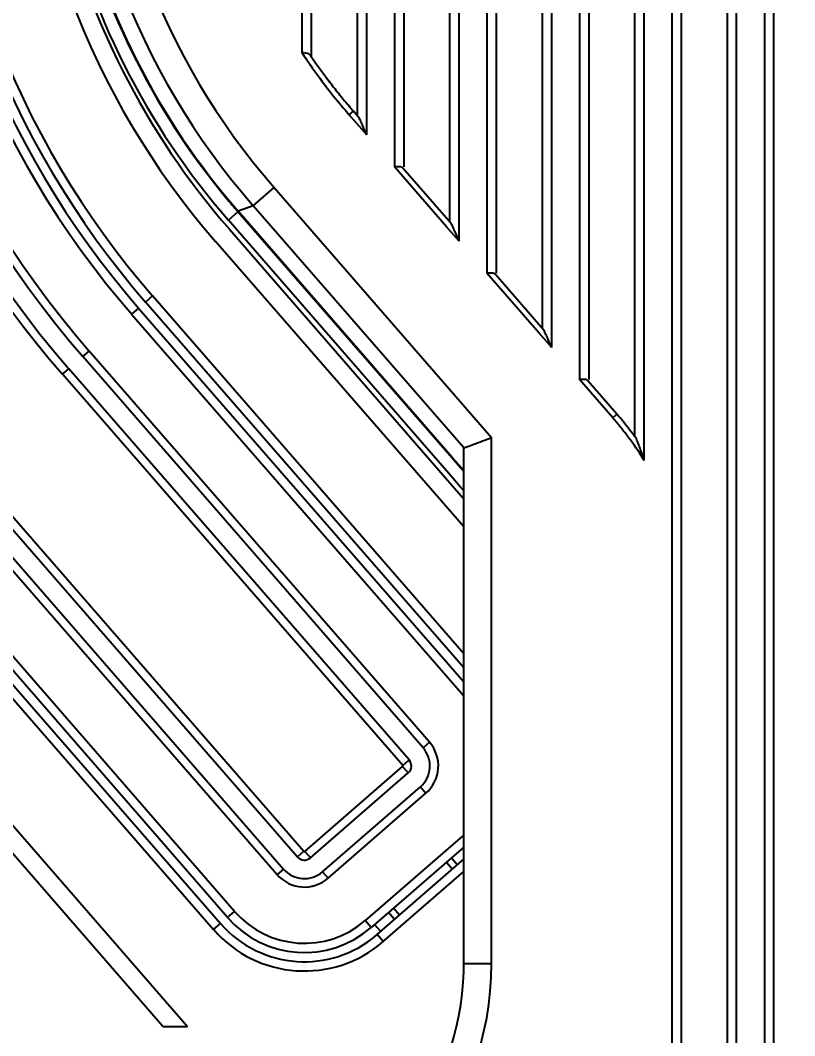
# Model space of a CAD drawing. Header units: millimetres. Extents: x -1070 to 42146, y 1440 to 12921.
# Drawn here: x 2245.6 to 2287.5, y 3041 to 3096 of the extents above; entities that cross this region are included whole.
import ezdxf

# ---------------------------------------------------------------- set-up
doc = ezdxf.new("R2010")
doc.units = ezdxf.units.MM
doc.layers.add('DIM', color=4, linetype='Continuous')
doc.layers.add('n', color=7, linetype='Continuous')
doc.styles.get("Standard").update_dxf_attribs({"font": 'arial.ttf'})
doc.dimstyles.new('ISO-200', dxfattribs={"dimtxt": 30, "dimasz": 25, "dimexe": 1.25, "dimexo": 5, "dimgap": 5, "dimtad": 1, "dimtoh": 1, "dimdec": 1, "dimdsep": 46, "dimtxsty": 'Standard', "dimcen": 2.5, "dimadec": 0, "dimazin": 0, "dimtfac": 1, "dimtdec": 1, "dimtmove": 0, "dimatfit": 3, "dimfxl": 1, "dimarcsym": 0})

# ---------------------------------------------------------------- blocks, each defined once
blk = doc.blocks.new('*D68')
at = {"layer": 'Defpoints', "color": 0, "transparency": 16777216}
for p in [(2305.583, 3339.041), (1878.409, 2805.541), (2305.583, 2805.541)]:
    blk.add_point(p, dxfattribs=at)
at = {"layer": 'DIM', "color": 0, "lineweight": -2, "transparency": 16777216}
for p, q in [((2300.583, 3339.041), (1877.159, 3339.041)), ((1878.409, 3314.041), (1878.409, 2830.541)), ((2300.583, 2805.541), (1877.159, 2805.541))]:
    blk.add_line(p, q, dxfattribs=at)
at = {"layer": 'DIM', "color": 0, "transparency": 16777216}
for points in [[(1874.242, 3314.041), (1882.575, 3314.041), (1878.409, 3339.041)], [(1874.242, 2830.541), (1882.575, 2830.541), (1878.409, 2805.541)]]:
    blk.add_solid(points, dxfattribs=at)
at = {"layer": 'DIM', "color": 0, "lineweight": -3, "transparency": 16777216, "insert": (1834.957, 3050.091), "char_height": 30, "attachment_point": 2, "rotation": 90}
blk.add_mtext('533.5 [1\'-9"]', dxfattribs=at)

msp = doc.modelspace()

# ---------------------------------------------------------------- linework, layer by layer
at = {"layer": 'n', "color": 7, "linetype": 'Continuous', "lineweight": -3, "true_color": 0xffffff}
for p, q in [((2260.833, 3231.541), (2260.833, 3094.218)), ((2261.333, 3231.541), (2261.333, 3094.218)), ((2263.833, 3091.049), (2263.833, 3231.541)), ((2264.333, 3090.751), (2264.333, 3231.541)), ((2265.833, 3231.541), (2265.833, 3088.041)), ((2266.333, 3231.541), (2266.333, 3088.041)), ((2268.833, 3085.047), (2268.833, 3231.541)), ((2269.333, 3084.999), (2269.333, 3231.541)), ((2270.833, 3231.541), (2270.833, 3082.289)), ((2271.333, 3231.541), (2271.333, 3082.289)), ((2273.833, 3079.295), (2273.833, 3231.541)), ((2274.333, 3079.247), (2274.333, 3231.541)), ((2275.833, 3231.541), (2275.833, 3076.537)), ((2276.333, 3231.541), (2276.333, 3076.537)), ((2278.833, 3073.441), (2278.833, 3231.541)), ((2279.333, 3073.383), (2279.333, 3231.541)), ((2280.833, 3231.541), (2280.833, 2873.387)), ((2281.333, 3231.541), (2281.333, 2873.387)), ((2283.833, 2873.387), (2283.833, 3231.541)), ((2284.333, 2873.387), (2284.333, 3231.541)), ((2285.833, 3231.541), (2285.833, 2873.387)), ((2286.333, 3231.541), (2286.333, 2873.387)), ((2261.333, 3094.218), (2261.333, 3094.011)), ((2263.388, 3090.853), (2263.615, 3091.049)), ((2263.875, 3090.751), (2263.615, 3091.049)), ((2263.833, 3090.799), (2263.833, 3091.049)), ((2263.648, 3090.554), (2263.388, 3090.853)), ((2264.333, 3089.766), (2263.648, 3090.554)), ((2264.333, 3089.766), (2264.333, 3090.751)), ((2266.065, 3087.774), (2265.833, 3088.041)), ((2268.648, 3084.802), (2266.065, 3087.774)), ((2268.875, 3084.999), (2266.291, 3087.971)), ((2258.194, 3085.938), (2259.325, 3086.921)), ((2259.325, 3086.921), (2271.083, 3073.395)), ((2257.373, 3085.612), (2256.854, 3085.16)), ((2268.956, 3072.288), (2257.373, 3085.612)), ((2258.194, 3085.938), (2257.389, 3085.637)), ((2268.977, 3072.306), (2257.389, 3085.637)), ((2269.583, 3072.836), (2258.194, 3085.938)), ((2268.765, 3071.459), (2256.854, 3085.16)), ((2269.333, 3084.014), (2269.333, 3084.999)), ((2256.909, 3084.664), (2269.196, 3070.53)), ((2269.333, 3084.014), (2268.648, 3084.802)), ((2269.583, 3068.56), (2256.154, 3084.008)), ((2271.065, 3082.022), (2270.833, 3082.289)), ((2273.875, 3079.247), (2271.291, 3082.219)), ((2273.648, 3079.05), (2271.065, 3082.022)), ((2252.758, 3081.056), (2252.381, 3080.728)), ((2269.583, 3061.701), (2252.758, 3081.056)), ((2269.583, 3060.939), (2252.381, 3080.728)), ((2252.003, 3080.4), (2251.626, 3080.072)), ((2251.626, 3080.072), (2269.583, 3059.415)), ((2252.003, 3080.4), (2269.583, 3060.177)), ((2274.333, 3078.262), (2273.648, 3079.05)), ((2274.333, 3078.262), (2274.333, 3079.247)), ((2248.984, 3077.776), (2249.33, 3078.076)), ((2267.38, 3056.614), (2248.984, 3077.776)), ((2267.726, 3056.915), (2249.33, 3078.076)), ((2247.884, 3076.819), (2248.23, 3077.12)), ((2266.279, 3055.658), (2247.884, 3076.819)), ((2266.625, 3055.958), (2248.23, 3077.12)), ((2276.065, 3076.27), (2275.833, 3076.537)), ((2277.631, 3074.468), (2276.065, 3076.27)), ((2277.858, 3074.665), (2276.291, 3076.467)), ((2277.631, 3074.468), (2277.858, 3074.665)), ((2271.083, 3044.941), (2271.083, 3073.395)), ((2279.333, 3072.162), (2279.333, 3073.383)), ((2269.583, 3072.831), (2269.598, 3072.843)), ((2269.583, 3072.17), (2269.583, 3072.833)), ((2269.284, 3071.91), (2268.956, 3072.288)), ((2269.305, 3071.928), (2268.977, 3072.306)), ((2242.192, 3071.871), (2260.587, 3050.71)), ((2242.538, 3072.172), (2260.933, 3051.011)), ((2269.583, 3071.566), (2269.284, 3071.91)), ((2269.583, 3071.609), (2269.305, 3071.928)), ((2269.583, 3044.941), (2269.583, 3072.17)), ((2241.437, 3071.215), (2259.833, 3050.054)), ((2269.411, 3070.716), (2268.765, 3071.459)), ((2241.091, 3070.915), (2259.487, 3049.753)), ((2269.583, 3070.518), (2269.411, 3070.716)), ((2269.196, 3070.53), (2269.583, 3070.085)), ((2256.814, 3047.43), (2238.418, 3068.591)), ((2257.191, 3047.758), (2238.796, 3068.919)), ((2237.664, 3067.935), (2256.059, 3046.774)), ((2238.041, 3068.263), (2256.436, 3047.102)), ((2234.268, 3064.983), (2254.645, 3041.541)), ((2253.32, 3041.541), (2233.513, 3064.327)), ((2267.38, 3056.614), (2267.726, 3056.915)), ((2266.279, 3055.658), (2266.625, 3055.958)), ((2260.992, 3051.006), (2266.275, 3055.599)), ((2261.293, 3050.661), (2266.576, 3055.253)), ((2266.275, 3055.599), (2266.576, 3055.253)), ((2261.949, 3049.906), (2267.232, 3054.498)), ((2262.249, 3049.56), (2267.532, 3054.152)), ((2267.232, 3054.498), (2267.532, 3054.152)), ((2269.528, 3051.857), (2264.245, 3047.264)), ((2260.933, 3051.011), (2260.587, 3050.71)), ((2260.992, 3051.006), (2261.293, 3050.661)), ((2269.583, 3051.242), (2264.573, 3046.887)), ((2264.901, 3046.51), (2269.583, 3050.58)), ((2268.643, 3050.425), (2268.971, 3050.047)), ((2268.913, 3050.659), (2269.241, 3050.282)), ((2259.833, 3050.054), (2259.487, 3049.753)), ((2261.949, 3049.906), (2262.249, 3049.56)), ((2265.229, 3046.132), (2269.583, 3049.917)), ((2256.814, 3047.43), (2257.191, 3047.758)), ((2265.844, 3047.33), (2265.516, 3047.707)), ((2266.114, 3047.564), (2265.786, 3047.942)), ((2256.059, 3046.774), (2256.436, 3047.102)), ((2264.573, 3046.887), (2264.245, 3047.264)), ((2265.09, 3046.674), (2264.762, 3047.051)), ((2265.229, 3046.132), (2264.901, 3046.51)), ((2269.583, 3044.941), (2271.083, 3044.941)), ((2253.32, 3041.541), (2254.645, 3041.541))]:
    msp.add_line(p, q, dxfattribs=at)
for centre, radius, start, end in [((2288.607, 3112.219), 53.5, 180, 221), ((2288.607, 3112.219), 52.5, 180, 221), ((2288.607, 3112.219), 52.042, 180, 221), ((2288.607, 3112.219), 49, 180, 221), ((2288.607, 3112.219), 48.5, 180, 221), ((2288.607, 3112.219), 48, 180, 221), ((2288.607, 3112.219), 47.5, 180, 221), ((2288.607, 3112.219), 43, 180, 221), ((2288.364, 3112.164), 39.976, 180.0002, 220.9998), ((2288.362, 3112.164), 38.475, 179.9991, 221.0009), ((2288.607, 3112.219), 53.958, 184.0147, 221), ((2287.583, 3111.872), 40.716, 192.5323, 221), ((2287.583, 3111.872), 40.028, 192.658, 219.5654), ((2288.607, 3112.219), 42, 192.697, 221), ((2287.626, 3111.91), 32.108, 213.4376, 214.2415), ((2287.616, 3111.902), 32.095, 214.2413, 216.797), ((2287.612, 3111.9), 31.791, 214.111, 217.1711), ((2287.584, 3111.879), 32.056, 216.7975, 217.6378), ((2287.579, 3111.875), 31.749, 217.1715, 217.9368), ((2287.543, 3111.847), 32.004, 217.6374, 220.1574), ((2287.545, 3111.848), 31.705, 217.9365, 219.4674), ((2287.502, 3111.813), 31.65, 219.4676, 220.2335), ((2287.471, 3111.787), 31.909, 220.1582, 220.9997), ((2287.469, 3111.785), 31.607, 220.2335, 220.9999), ((2287.583, 3111.872), 40.028, 219.5654, 221), ((2264.087, 3062.694), 17.946, 39.9821, 40.9997), ((2264.086, 3062.693), 18.247, 39.2871, 41), ((2264.084, 3062.691), 17.951, 37.9484, 39.9821), ((2264.092, 3062.698), 18.24, 35.8606, 39.2873), ((2264.089, 3062.695), 17.944, 35.9121, 37.9481), ((2264.085, 3062.693), 17.949, 31.84, 35.9113), ((2266.248, 3055.63), 1.958, 311, 41), ((2266.248, 3055.63), 1.5, 311, 41), ((2266.248, 3055.63), 0.5, 311, 41), ((2266.248, 3055.63), 0.0417, 311, 41), ((2260.965, 3051.038), 0.0417, 221, 311), ((2260.965, 3051.038), 0.5, 221, 311), ((2260.965, 3051.038), 1.958, 221, 311), ((2260.965, 3051.038), 1.5, 221, 311), ((2260.965, 3051.038), 5, 221, 311), ((2260.965, 3051.038), 6, 221, 310.75), ((2260.965, 3051.038), 5.5, 221, 311), ((2260.965, 3051.038), 6.5, 221, 311), ((2260.965, 3051.038), 6, 310.75, 311), ((2254.583, 3044.941), 16.5, 279.7963, 0), ((2254.583, 3044.941), 15, 358.3769, 0), ((2254.583, 3044.941), 15, 286.0242, 358.3769)]:
    msp.add_arc(centre, radius, start, end, dxfattribs=at)
msp.add_ellipse((2287.607, 3111.881), major_axis=(37.493, 14.018), ratio=0.999306, start_param=3.005102, end_param=3.499157, dxfattribs=at)
for points, knots in [([(2261.291, 3094.072), (2261.273, 3094.098), (2261.14, 3094.204), (2260.964, 3094.203), (2260.833, 3094.218)], [0, 0, 0, 0, 0.19339, 1, 1, 1, 1]), ([(2264.333, 3089.766), (2264.257, 3089.942), (2264.148, 3090.205), (2263.994, 3090.531), (2263.926, 3090.692), (2263.875, 3090.751)], [0, 0, 0, 0, 0.529007, 0.784024, 1, 1, 1, 1]), ([(2266.291, 3087.971), (2266.249, 3088.019), (2266.075, 3088.051), (2265.925, 3088.043), (2265.833, 3088.041)], [0, 0, 0, 0, 0.410434, 1, 1, 1, 1]), ([(2269.333, 3084.014), (2269.257, 3084.19), (2269.148, 3084.453), (2268.994, 3084.779), (2268.926, 3084.94), (2268.875, 3084.999)], [0, 0, 0, 0, 0.529007, 0.784024, 1, 1, 1, 1]), ([(2271.291, 3082.219), (2271.249, 3082.267), (2271.075, 3082.299), (2270.925, 3082.292), (2270.833, 3082.289)], [0, 0, 0, 0, 0.410434, 1, 1, 1, 1]), ([(2274.333, 3078.262), (2274.257, 3078.439), (2274.148, 3078.702), (2273.994, 3079.027), (2273.926, 3079.188), (2273.875, 3079.247)], [0, 0, 0, 0, 0.529007, 0.784024, 1, 1, 1, 1]), ([(2276.291, 3076.467), (2276.249, 3076.516), (2276.075, 3076.548), (2275.925, 3076.54), (2275.833, 3076.537)], [0, 0, 0, 0, 0.410434, 1, 1, 1, 1]), ([(2269.598, 3072.843), (2269.655, 3072.868), (2269.832, 3072.92), (2270.321, 3073.119), (2270.76, 3073.275), (2271.083, 3073.395)], [0, 0, 0, 0, 0.117499, 0.348335, 1, 1, 1, 1]), ([(2279.333, 3072.162), (2279.263, 3072.378), (2279.158, 3072.7), (2279, 3073.104), (2278.932, 3073.305), (2278.875, 3073.383)], [0, 0, 0, 0, 0.522054, 0.776777, 1, 1, 1, 1])]:
    msp.add_open_spline(points, degree=3, knots=knots, dxfattribs=at)

# ---------------------------------------------------------------- dimensions: what is measured, and where the dimension line sits
at = {"layer": 'DIM', "color": 7, "lineweight": -3}
dim = msp.add_linear_dim(base=(1878.409, 2805.541), p1=(2305.583, 3339.041), p2=(2305.583, 2805.541), angle=270, dimstyle='ISO-200', dxfattribs=at)
dim.commit()
dim.dimension.update_dxf_attribs({"geometry": '*D68', "text_midpoint": (1878.409, 3050.091), "dimtype": 160})

doc.saveas('drawing.dxf')
